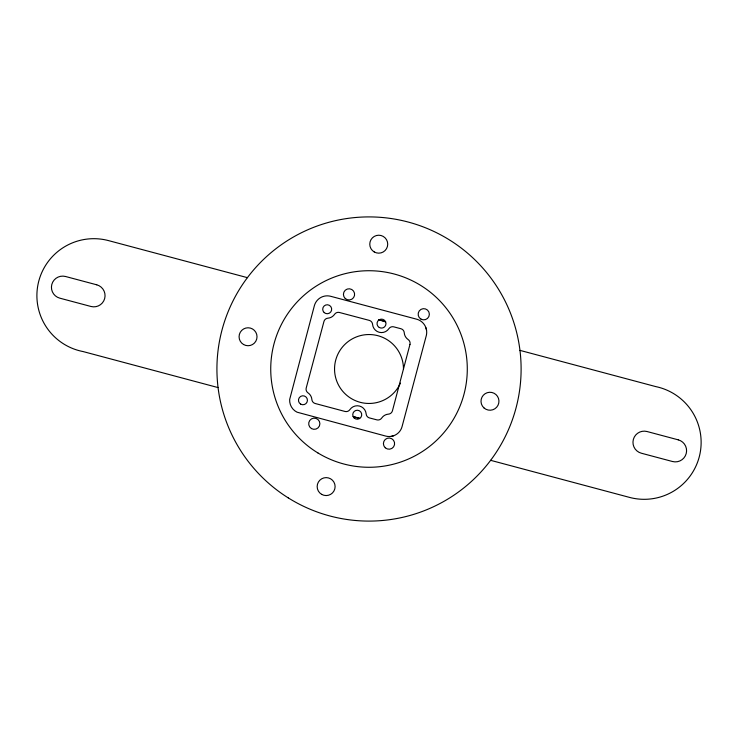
<?xml version="1.0" encoding="UTF-8"?>
<svg xmlns="http://www.w3.org/2000/svg" width="738" height="738" viewBox="0 0 738 738"><rect width="100%" height="100%" fill="white"/><g stroke="black" fill="none" stroke-linecap="round" stroke-linejoin="round"><path stroke-width="1.11" d="M359.701 418.464L353.087 416.416M247.396 277.654L108.523 240.606A56.955 56.955 0 0 0 38.321 282.968A56.955 56.955 0 0 0 83.182 351.583L218.051 387.579M519.967 350.375L655.695 386.583A56.955 56.955 0 0 1 699.606 455.466A56.955 56.955 0 0 1 629.505 497.394L490.632 460.327M379.055 319.858L385.66 321.916M400.457 383.096A34.455 34.455 0 0 1 344.185 392.902A34.455 34.455 0 0 1 356.131 337.035A34.455 34.455 0 0 1 403.474 369M393.483 435.807A13.284 13.284 0 0 1 385.753 436.084L297.017 412.173A13.238 13.238 0 0 1 289.665 399.479L314.36 305.735A13.284 13.284 0 0 1 318.438 299.167A13.422 13.422 0 0 1 322.82 296.602A13.247 13.247 0 0 1 330.652 296.289L416.979 319.286A13.496 13.496 0 0 1 423.418 323.456A13.662 13.662 0 0 1 426.546 330.237M390.992 436.398A13.422 13.422 0 0 0 397.883 433.28A13.247 13.247 0 0 0 402.053 426.638L426.343 335.43A13.496 13.496 0 0 0 425.918 327.783M359.424 418.234A50.156 50.156 0 0 1 354.683 417.062M378.594 319.766A50.156 50.156 0 0 1 385.254 321.547M409.959 344.415L392.431 410.817A4.483 4.483 0 0 1 388.437 414.138A8.957 8.957 0 0 0 381.712 418.04A4.483 4.483 0 0 1 376.869 419.857L369.517 417.948A4.483 4.483 0 0 1 366.168 413.981A8.957 8.957 0 0 0 349.849 409.655A4.483 4.483 0 0 1 344.997 411.453L315.2 403.501A4.483 4.483 0 0 1 311.879 399.535A8.957 8.957 0 0 0 308.014 392.865A4.483 4.483 0 0 1 306.215 388.013L323.945 321.491A4.483 4.483 0 0 1 327.921 318.179A8.957 8.957 0 0 0 334.591 314.296A4.483 4.483 0 0 1 339.452 312.488L369.249 320.375A4.483 4.483 0 0 1 372.57 324.342A8.957 8.957 0 0 0 388.908 328.659A4.483 4.483 0 0 1 393.76 326.851L400.918 328.733A4.483 4.483 0 0 1 404.249 332.764A8.957 8.957 0 0 0 408.151 339.563A4.483 4.483 0 0 1 409.959 344.415M96.733 284.803L65.534 276.492A11.208 11.208 0 0 0 51.817 284.434A11.208 11.208 0 0 0 59.76 298.152L90.958 306.473A11.208 11.208 0 0 0 104.676 298.53A11.208 11.208 0 0 0 96.733 284.803M678.259 439.848L647.06 431.527A11.208 11.208 0 0 0 633.342 439.47A11.208 11.208 0 0 0 641.285 453.197L672.484 461.508A11.208 11.208 0 0 0 686.211 453.566A11.208 11.208 0 0 0 678.259 439.848M288.263 497.892A152.102 152.102 0 0 0 521.01 374.48A152.102 152.102 0 0 0 297.755 234.629A152.102 152.102 0 0 0 288.263 497.892M311.482 428.584A5.609 5.609 0 0 0 319.886 423.732A5.609 5.609 0 0 0 311.482 418.88A5.609 5.609 0 0 0 311.482 428.584M385.273 447.791A5.609 5.609 0 0 0 394.498 444.756A5.609 5.609 0 0 0 387.256 438.289A5.609 5.609 0 0 0 385.273 447.791M345.283 298.549A5.609 5.609 0 0 0 354.508 295.514A5.609 5.609 0 0 0 347.275 289.047A5.609 5.609 0 0 0 345.283 298.549M420.955 319.111A5.609 5.609 0 0 0 429.359 314.25A5.609 5.609 0 0 0 420.955 309.397A5.609 5.609 0 0 0 420.955 319.111M354.249 418.068A4.483 4.483 0 0 0 361.629 415.642A4.483 4.483 0 0 0 355.836 410.457A4.483 4.483 0 0 0 354.249 418.068M379.267 327.497A4.483 4.483 0 0 0 385.992 323.613A4.483 4.483 0 0 0 379.267 319.729A4.483 4.483 0 0 0 379.267 327.497M324.203 312.589A4.483 4.483 0 0 0 331.583 310.163A4.483 4.483 0 0 0 325.79 304.988A4.483 4.483 0 0 0 324.203 312.589M300.707 404.147A4.483 4.483 0 0 0 307.432 400.264A4.483 4.483 0 0 0 300.707 396.38A4.483 4.483 0 0 0 300.707 404.147M321.648 494.359A8.967 8.967 0 0 0 335.107 486.591A8.967 8.967 0 0 0 321.648 478.824A8.967 8.967 0 0 0 321.648 494.359M483.999 407.939A8.967 8.967 0 0 0 498.759 403.086A8.967 8.967 0 0 0 487.172 392.727A8.967 8.967 0 0 0 483.999 407.939M374.267 251.962A8.967 8.967 0 0 0 387.718 244.195A8.967 8.967 0 0 0 374.267 236.418A8.967 8.967 0 0 0 374.267 251.962M243.558 344.517A8.967 8.967 0 0 0 257.018 336.749A8.967 8.967 0 0 0 243.558 328.982A8.967 8.967 0 0 0 243.558 344.517M317.995 453.003A98.283 98.283 0 0 0 467.265 371.177A98.283 98.283 0 0 0 321.768 282.82A98.283 98.283 0 0 0 317.995 453.003"/></g></svg>
